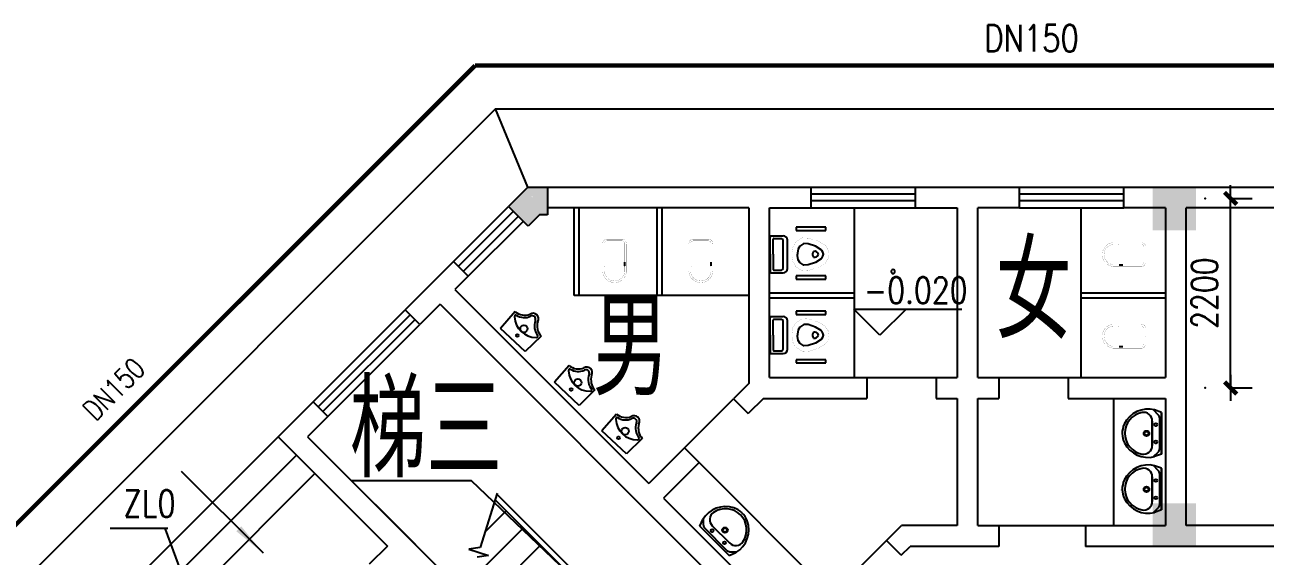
# Model space of a CAD drawing. Extents: x -59612 to 32938, y -7258 to 51372.
# Drawn here: x -5804 to 7771, y 33396 to 39213 of the extents above; entities that cross this region are included whole.
import ezdxf
from ezdxf.enums import TextEntityAlignment as Align

# ---------------------------------------------------------------- set-up
doc = ezdxf.new("R2010")
doc.units = 0
doc.header["$LTSCALE"] = 1000
doc.header["$MEASUREMENT"] = 0
doc.linetypes.add('DASH', pattern=[0.35, 0.25, -0.1])
doc.layers.get('0').update_dxf_attribs({"linetype": 'CONTINUOUS'})
for name, color, linetype in [('P_LS_', 6, 'CONTINUOUS'), ('PUB_TEXT', 7, 'CONTINUOUS'), ('WALL', 4, 'CONTINUOUS'), ('墙线__窗台线', 7, 'CONTINUOUS')]:
    doc.layers.add(name, color=color, linetype=linetype)
doc.styles.add('_HZTXT', font='txt.shx', dxfattribs={"width": 0.8, "bigfont": 'hztxt.shx'})
doc.styles.add('DIM_FONT', font='SIMPLEX.shx', dxfattribs={"width": 0.8})

# ---------------------------------------------------------------- blocks, each defined once
blk = doc.blocks.new('_ARROW')
blk.add_solid([(0, 0), (-1, 0.1), (-1, -0.1)])
blk = doc.blocks.new('M_E2')
blk.add_line((-306, -118), (-266, -118))
at = {"const_width": 1.5}
for points in [[(-366, 138, 0.97895), (-366, -138, 0.97895)], [(-366, 118, 0.97895), (-366, -118, 0.97895)], [(-306, 118, 0.414214), (-316, 108, 0.414214)], [(0, 88, 0.462192), (-59, 137, 0.462192)], [(-20, 88, 0.414214), (-50, 118, 0.414214)], [(-316, -108, 0.414214), (-306, -118, 0.414214)], [(-59, -137, 0.462192), (0, -88, 0.462192)], [(-50, -118, 0.414214), (-20, -88, 0.414214)]]:
    blk.add_lwpolyline(points, format="xyb", dxfattribs=at)
for points in [[(-366, 137), (-59, 137)], [(-316, 118), (-366, 118)], [(-340, 118), (-266, 118)], [(-316, 108), (-316, -108)], [(-50, 118), (-267, 118)], [(-20, -88), (-20, 88)], [(0, 88), (0, -88)], [(-381, -137), (-59, -137)], [(-316, -118), (-366, -118)], [(-340, -118), (-266, -118)], [(-266, -118), (-50, -118)]]:
    blk.add_lwpolyline(points, dxfattribs=at)
at = {"width": 0.8, "flags": 9}
for tag in ['XSIZE', 'YSIZE']:
    blk.add_attdef(tag, (0, 0), '', height=0.5, dxfattribs=at)
blk = doc.blocks.new('M_E8')
for p, q in [((-204, -257), (-194, -2)), ((-194, -2), (196, -2)), ((206, -257), (196, -2))]:
    blk.add_line(p, q)
at = {"const_width": 1.5}
for points in [[(-196, 0), (196, 0), (206, -257, -4.356259)], [(-194, -2), (-204, -257, 0.758087)]]:
    blk.add_lwpolyline(points, format="xyb", dxfattribs=at)
for points in [[(-2, -142), (6, -142), (12, -146), (19, -148), (25, -152), (29, -158), (34, -166), (37, -174), (39, -183), (37, -191), (35, -200), (29, -208), (25, -214), (17, -219), (12, -223), (4, -224), (-2, -224), (-6, -224), (-11, -223), (-18, -221), (-26, -217), (-32, -213), (-37, -207), (-42, -199), (-44, -190), (-45, -183), (-42, -173), (-40, -164), (-35, -158), (-31, -150), (-26, -148), (-24, -144), (-18, -143), (-14, -143), (-12, -142), (-8, -142), (-6, -141), (-2, -142)], [(-204, -257), (-194, -258), (-194, -258), (-183, -260), (-175, -261), (-165, -264), (-156, -268), (-147, -271), (-138, -275), (-128, -281), (-119, -287), (-109, -295), (-102, -300), (-94, -308), (-86, -316), (-79, -324), (-74, -332), (-68, -340), (-62, -348), (-58, -356), (-54, -366), (-50, -374), (-43, -383), (-36, -389), (-30, -392), (-23, -395), (-17, -398), (-9, -399), (0, -399), (13, -398), (23, -395), (29, -392), (35, -389), (43, -385), (49, -380), (54, -374), (58, -366), (62, -357), (65, -347), (71, -340), (75, -332), (80, -325), (85, -319), (91, -313), (95, -308), (100, -302), (106, -295), (113, -290), (119, -285), (126, -280), (132, -277), (139, -273), (145, -271), (154, -268), (162, -264), (173, -261), (183, -259), (191, -258), (199, -257), (206, -257)]]:
    blk.add_lwpolyline(points, dxfattribs=at)
for centre, radius in [((-3, -184), 41.7), ((-1, -74), 15)]:
    blk.add_circle(centre, radius)
for centre, radius, start, end in [((-2, -389), 250, 46.6458, 133.3542), ((-218, -432), 176, 26.1838, 85.5792), ((-158, -223), 22.7, 134.5857, 206.4573), ((-198, -412), 179, 22.2984, 83.8043), ((201, -407), 174, 100.5676, 157.7034), ((215, -425), 168, 93.3348, 155.3309), ((162, -222), 16.2, 297.1389, 62.8611), ((1, -338), 63.3, 194.7447, 345.2553), ((4, -329), 38.6, 202.7778, 341.3609)]:
    blk.add_arc(centre, radius, start, end)
blk.add_point((1, -402))
at = {"width": 0.8, "flags": 9}
for tag in ['XSIZE', 'YSIZE']:
    blk.add_attdef(tag, (0, 0), '', height=0.5, dxfattribs=at)
blk = doc.blocks.new('_DIMX')
blk.add_line((-150, 0), (150, 0))
at = {"const_width": 50}
blk.add_lwpolyline([(-70, -70), (70, 70)], dxfattribs=at)

msp = doc.modelspace()

# ---------------------------------------------------------------- hatches: boundary and pattern name
at = {"layer": 'WALL'}
h = msp.add_hatch(color=7, dxfattribs=at)
h.paths.add_polyline_path([(-171.3, 37132.6), (-83.5, 37132.6), (-83.5, 37156.1), (-250, 37322.6), (-250, 37053.9)])
h.paths.add_polyline_path([(-436, 37152.7), (-293.6, 37010.3), (-250, 37053.9), (-250, 37322.6), (-257.8, 37330.4)])
h.paths.add_polyline_path([(-257.8, 37330.4), (-330.6, 37403.2), (-508.5, 37225.3), (-436, 37152.7)])
h.paths.add_polyline_path([(-250, 37436.6), (-297.2, 37436.6), (-330.6, 37403.2), (-257.8, 37330.4), (-250, 37338.2)])
h.paths.add_polyline_path([(-250, 37338.2), (-151.3, 37436.6), (-250, 37436.6)], flags=16)
h.paths.add_polyline_path([(-83.5, 37156.1), (-83.5, 37436.6), (-151.3, 37436.6), (-250, 37338.2), (-250, 37322.6)])
h.paths.add_polyline_path([(-1107.3, 36727.2), (-615, 37219.5), (-917.3, 37521.8), (-1409.6, 37029.5)], flags=9)

# ---------------------------------------------------------------- linework, layer by layer
at = {"layer": 'P_LS_', "const_width": 47.5}
for points in [[(-875.8, 38766.6), (-7068, 32574.4)], [(-875.8, 38766.6), (10004, 38766.6)]]:
    msp.add_lwpolyline(points, dxfattribs=at)
at = {"layer": 'PUB_TEXT'}
msp.add_line((-4267.4, 33693), (-3973.7, 32891.9), dxfattribs=at)
at = {"layer": 'WALL', "color": 7}
for p, q in [((-651.4, 38291.6), (-6593, 32349.9)), ((-651.4, 38291.6), (10479, 38291.6)), ((-297.2, 37436.6), (-651.4, 38291.6)), ((-297.2, 37436.6), (-508.5, 37225.3)), ((-297.2, 37436.6), (2803.4, 37436.6)), ((-83.5, 37436.6), (-83.5, 37132.6)), ((2803.4, 37208.6), (2803.4, 37436.6)), ((2803.4, 37436.6), (3943.4, 37436.6)), ((3943.4, 37360.6), (2803.4, 37360.6)), ((3943.4, 37436.6), (5083, 37436.6)), ((3943.4, 37208.6), (3943.4, 37436.6)), ((5083, 37208.6), (5083, 37436.6)), ((5083, 37436.6), (6223, 37436.6)), ((6223, 37360.6), (5083, 37360.6)), ((6223, 37436.6), (8028.1, 37436.6)), ((6223, 37208.6), (6223, 37436.6)), ((-1113.1, 36620.7), (-508.5, 37225.3)), ((-293.6, 37010.3), (-508.5, 37225.3)), ((2119, 37208.6), (-83.5, 37208.6)), ((208.1, 36250.4), (208.1, 37208.6)), ((265.1, 36250.4), (265.1, 37208.6)), ((1116.4, 36250.4), (1116.4, 37208.6)), ((1173.4, 36250.4), (1173.4, 37208.6)), ((2119, 37208.6), (2119, 35284.9)), ((2347, 37208.6), (2803.4, 37208.6)), ((2347, 35351.7), (2347, 37208.6)), ((3943.4, 37284.6), (2803.4, 37284.6)), ((2803.4, 37208.6), (3943.4, 37208.6)), ((3272.1, 37208.6), (3272.1, 35351.7)), ((3943.4, 37208.6), (4399, 37208.6)), ((4399, 37208.6), (4399, 35351.7)), ((4627, 35351.7), (4627, 37208.6)), ((5083, 37208.6), (4627, 37208.6)), ((6223, 37284.6), (5083, 37284.6)), ((5083, 37208.6), (6223, 37208.6)), ((5754, 37208.6), (5754, 35351.7)), ((6679, 37208.6), (6223, 37208.6)), ((6679, 37208.6), (6679, 35351.7)), ((6907, 33731.6), (6907, 37208.6)), ((8028.1, 37208.6), (6907, 37208.6)), ((-454.8, 37171.5), (-1059.4, 36567)), ((-401, 37117.8), (-1005.6, 36513.2)), ((-951.9, 36459.5), (-347.3, 37064.1)), ((-171.3, 37132.6), (-293.6, 37010.3)), ((-83.5, 37132.6), (-171.3, 37132.6)), ((2963.7, 36996.1), (2638.5, 36996.1)), ((2638.5, 36996.1), (2638.5, 36960.7)), ((2638.5, 36960.7), (2963.7, 36960.7)), ((2963.7, 36960.7), (2963.7, 36996.1)), ((2353, 36700.3), (2353, 36893.5)), ((2362.5, 36903), (2496.7, 36903)), ((2387.5, 36700.3), (2387.5, 36868.9)), ((2392.3, 36873.6), (2476.3, 36873.6)), ((2495.3, 36546), (2495.3, 36854.6)), ((2544.2, 36545.1), (2544.2, 36855.5)), ((2353, 36700.3), (2353, 36507.1)), ((2387.5, 36700.3), (2387.5, 36531.7)), ((-1113.1, 36620.7), (-1640.5, 36093.3)), ((-951.9, 36459.5), (-1113.1, 36620.7)), ((2392.3, 36527), (2476.3, 36527)), ((6174.1, 36586.2), (6212.1, 36586.2)), ((-951.9, 36459.5), (-1096.4, 36315)), ((2362.5, 36497.6), (2496.7, 36497.6)), ((2963.7, 36465.6), (2638.5, 36465.6)), ((2638.5, 36465.6), (2638.5, 36430.2)), ((2638.5, 36430.2), (2963.7, 36430.2)), ((2963.7, 36430.2), (2963.7, 36465.6)), ((-1096.4, 36315), (1026.3, 34192.2)), ((2119, 36250.4), (208.1, 36250.4)), ((2347, 36280.1), (3272.1, 36280.1)), ((5754, 36280.1), (6679, 36280.1)), ((-1257.6, 36153.7), (-1479.3, 35932.1)), ((-1257.6, 36153.7), (2477.3, 32418.8)), ((2347, 36223.1), (3272.1, 36223.1)), ((5754, 36223.1), (6679, 36223.1)), ((-2648.1, 35085.7), (-1640.5, 36093.3)), ((-1586.8, 36039.5), (-2594.4, 35031.9)), ((-1533, 35985.8), (-2540.7, 34978.2)), ((-1479.3, 35932.1), (-1640.5, 36093.3)), ((2353, 35816.2), (2353, 36009.4)), ((2362.5, 36018.9), (2496.7, 36018.9)), ((2387.5, 35816.2), (2387.5, 35984.8)), ((2392.3, 35989.5), (2476.3, 35989.5)), ((2963.7, 36076.6), (2638.5, 36076.6)), ((2638.5, 36076.6), (2638.5, 36041.2)), ((2638.5, 36041.2), (2963.7, 36041.2)), ((2963.7, 36041.2), (2963.7, 36076.6)), ((3555.4, 35816.2), (3270.4, 36101.2)), ((3270.4, 36101.2), (3840.4, 36101.2)), ((3840.4, 36101.2), (3555.4, 35816.2)), ((3555.4, 36101.2), (4449.8, 36101.2)), ((-2486.9, 34924.4), (-1479.3, 35932.1)), ((2495.3, 35661.9), (2495.3, 35970.5)), ((2544.2, 35661), (2544.2, 35971.4)), ((2353, 35816.2), (2353, 35623)), ((2387.5, 35816.2), (2387.5, 35647.6)), ((2362.5, 35613.5), (2496.7, 35613.5)), ((2392.3, 35642.9), (2476.3, 35642.9)), ((6174.1, 35692.4), (6212.1, 35692.4)), ((2963.7, 35546.1), (2638.5, 35546.1)), ((2638.5, 35546.1), (2638.5, 35510.8)), ((2638.5, 35510.8), (2963.7, 35510.8)), ((2963.7, 35510.8), (2963.7, 35546.1)), ((2347, 35351.7), (3411, 35351.7)), ((3411, 35351.7), (3411, 35123.7)), ((3411, 35351.7), (4171, 35351.7)), ((4171, 35351.7), (4399, 35351.7)), ((4171, 35351.7), (4171, 35123.7)), ((4627, 35351.7), (4855, 35351.7)), ((4855, 35351.7), (4855, 35123.7)), ((4855, 35351.7), (5615, 35351.7)), ((5615, 35351.7), (6679, 35351.7)), ((5615, 35351.7), (5615, 35123.7)), ((2119, 35284.9), (1953.4, 35119.2)), ((-3031, 34702.8), (-2648.1, 35085.7)), ((-2486.9, 34924.4), (-2648.1, 35085.7)), ((1416, 34581.8), (1953.4, 35119.2)), ((1953.4, 35119.2), (2114.6, 34958)), ((2280.3, 35123.7), (2114.6, 34958)), ((2280.3, 35123.7), (3411, 35123.7)), ((4171, 35123.7), (4399, 35123.7)), ((4399, 35123.7), (4399, 33731.6)), ((4627, 35123.7), (4855, 35123.7)), ((4627, 33731.6), (4627, 35123.7)), ((5615, 35123.7), (6679, 35123.7)), ((6115, 33731.6), (6115, 35123.7)), ((6679, 35123.7), (6679, 33731.6)), ((-2486.9, 34924.4), (-2708.6, 34702.8)), ((6601.8, 34944.4), (6550.1, 34999.6)), ((6636.1, 34970.3), (6561.5, 34998.3)), ((6614.7, 34911.9), (6614.7, 34569.9)), ((6636.1, 34513.6), (6636.1, 34970.3)), ((6636.1, 34967.5), (6636.1, 34514.6)), ((6536.1, 34607.8), (6536.1, 34875.6)), ((6536.1, 34875.6), (6536.1, 34607.8)), ((-4436.5, 33297.3), (-3031, 34702.8)), ((-3031, 34702.8), (-1835.6, 33507.3)), ((-2708.6, 34702.8), (354.6, 31639.6)), ((-4235, 33095.8), (-2829.5, 34501.2)), ((1416, 34581.8), (1026.3, 34192.2)), ((1416, 34581.8), (1577.2, 34420.6)), ((6600.5, 34536.1), (6545.7, 34482.1)), ((6636.1, 34513.6), (6561.5, 34485.6)), ((1577.2, 34420.6), (1187.6, 34031)), ((1577.2, 34420.6), (3028.2, 32969.6)), ((6601.8, 34332.7), (6550.1, 34387.9)), ((6636.1, 34358.6), (6561.5, 34386.6)), ((6636.1, 33901.9), (6636.1, 34358.6)), ((6636.1, 34355.9), (6636.1, 33902.9)), ((-4033.4, 32894.2), (-2628, 34299.7)), ((-913.2, 34220.1), (-2225.9, 34220.1)), ((216.9, 33140.9), (-913.2, 34220.1)), ((6536.1, 33996.2), (6536.1, 34264)), ((6536.1, 34264), (6536.1, 33996.2)), ((6614.7, 34300.2), (6614.7, 33958.3)), ((-633.4, 34085.3), (-819.3, 33492.8)), ((-636.6, 34075), (1049.9, 32388.6)), ((-1969.7, 33963.8), (287.4, 31706.7)), ((-655.9, 34013.7), (1009.5, 32348.3)), ((1187.6, 34031), (2638.5, 32580)), ((-766, 33662.8), (-535.5, 33893.3)), ((1624.4, 33735), (1625, 33812)), ((6600.5, 33924.4), (6545.7, 33870.4)), ((6636.1, 33901.9), (6561.5, 33873.9)), ((-1029.2, 33023.4), (-347.4, 33705.2)), ((1583.3, 33725.8), (1616.3, 33798.3)), ((1583.3, 33725.8), (1906.2, 33402.8)), ((1904.3, 33404.8), (1584, 33725.1)), ((1880.1, 33459.3), (1638.3, 33701.1)), ((1720.7, 33729.8), (1910, 33540.5)), ((1910, 33540.5), (1720.7, 33729.8)), ((3625.5, 33566.9), (3790.1, 33731.6)), ((4399, 33731.6), (3790.1, 33731.6)), ((4627, 33731.6), (4855, 33731.6)), ((4855, 33731.6), (4855, 33503.6)), ((4855, 33731.6), (5805, 33731.6)), ((5805, 33731.6), (6679, 33731.6)), ((5805, 33731.6), (5805, 33503.6)), ((11334, 33731.6), (6907, 33731.6)), ((3625.5, 33566.9), (3047.8, 32989.2)), ((3786.7, 33405.7), (3625.5, 33566.9)), ((-1835.6, 33507.3), (-2035.5, 33309.4)), ((-819.3, 33492.8), (-945.1, 33472.6)), ((-945.1, 33472.6), (-727.6, 33404.3)), ((-727.6, 33404.3), (-853.4, 33384.1)), ((-841.1, 32835.3), (-159.3, 33517.1)), ((1906.2, 33402.8), (1978.8, 33435.8)), ((1912.2, 33445.4), (1987.8, 33443)), ((3786.7, 33405.7), (3884.5, 33503.6)), ((4855, 33503.6), (3884.5, 33503.6)), ((11267.5, 33503.6), (5805, 33503.6))]:
    msp.add_line(p, q, dxfattribs=at)
at = {"layer": 'WALL', "color": 7, "linetype": 'ByBlock'}
for p, q in [((7393, 35238.7), (7393, 37312.1)), ((7399, 37313.1), (7630.5, 37313.1)), ((7399, 35237.7), (7630.5, 35237.7))]:
    msp.add_line(p, q, dxfattribs=at)
at = {"layer": 'WALL', "color": 7}
for points, const_width in [([(2971.2, 36775), (2957.9, 36795.8), (2875.8, 36845.1), (2780.9, 36876.1), (2705.7, 36880.9), (2632.3, 36832), (2602.1, 36780.1), (2592.2, 36716.8), (2592.2, 36700.3)], 0.95), ([(6116.7, 36828.3), (6408.7, 36828.3)], 1.43), ([(6164.6, 36809.4), (6117.1, 36809.4)], 1.43), ([(6140.9, 36809.4), (6212.1, 36809.4)], 1.43), ([(6164.6, 36799.9), (6164.6, 36595.7)], 1.43), ([(6416.4, 36809.4), (6210.3, 36809.4)], 1.43), ([(2971.9, 36626.7), (2957.9, 36604.8), (2875.8, 36555.5), (2780.9, 36524.5), (2705.7, 36519.7), (2632.3, 36568.7), (2602.1, 36620.5), (2592.2, 36683.8), (2592.2, 36700.3)], 0.95), ([(6444.9, 36614.7), (6444.9, 36780.9)], 1.43), ([(6464.4, 36780.9), (6464.4, 36614.7)], 1.43), ([(6102, 36567.3), (6408.7, 36567.3)], 1.43), ([(6164.6, 36586.2), (6117.1, 36586.2)], 1.43), ([(6140.9, 36586.2), (6212.1, 36586.2)], 1.43), ([(6212.1, 36586.2), (6416.4, 36586.2)], 1.43), ([(2971.2, 35890.9), (2957.9, 35911.7), (2875.8, 35960.9), (2780.9, 35992), (2705.7, 35996.8), (2632.3, 35947.8), (2602.1, 35896), (2592.2, 35832.7), (2592.2, 35816.2)], 0.95), ([(6116.7, 35934.6), (6408.7, 35934.6)], 1.43), ([(6164.6, 35915.7), (6117.1, 35915.7)], 1.43), ([(6140.9, 35915.7), (6212.1, 35915.7)], 1.43), ([(6164.6, 35906.2), (6164.6, 35701.9)], 1.43), ([(6416.4, 35915.7), (6210.3, 35915.7)], 1.43), ([(6444.9, 35720.9), (6444.9, 35887.2)], 1.43), ([(6464.4, 35887.2), (6464.4, 35720.9)], 1.43), ([(2971.9, 35742.6), (2957.9, 35720.7), (2875.8, 35671.4), (2780.9, 35640.4), (2705.7, 35635.6), (2632.3, 35684.5), (2602.1, 35736.4), (2592.2, 35799.7), (2592.2, 35816.2)], 0.95), ([(6102, 35673.6), (6408.7, 35673.6)], 1.43), ([(6164.6, 35692.4), (6117.1, 35692.4)], 1.43), ([(6140.9, 35692.4), (6212.1, 35692.4)], 1.43), ([(6212.1, 35692.4), (6416.4, 35692.4)], 1.43)]:
    msp.add_lwpolyline(points, dxfattribs=dict(at, const_width=const_width))
for points in [[(2919, 36741.8), (2913.6, 36750.2), (2849.9, 36788.4), (2769.2, 36814.9), (2722.6, 36817.8), (2678.5, 36788.4), (2661.4, 36759), (2654.1, 36712), (2654.1, 36700.3)], [(2919.7, 36660), (2913.6, 36650.4), (2849.9, 36612.2), (2769.2, 36585.8), (2722.6, 36582.8), (2678.5, 36612.2), (2661.4, 36641.6), (2654.1, 36688.6), (2654.1, 36700.3)], [(2919, 35857.7), (2913.6, 35866.1), (2849.9, 35904.3), (2769.2, 35930.7), (2722.6, 35933.7), (2678.5, 35904.3), (2661.4, 35874.9), (2654.1, 35827.9), (2654.1, 35816.2)], [(2919.7, 35775.9), (2913.6, 35766.3), (2849.9, 35728.1), (2769.2, 35701.6), (2722.6, 35698.7), (2678.5, 35728.1), (2661.4, 35757.5), (2654.1, 35804.5), (2654.1, 35816.2)], [(-3192.9, 33427.4), (-4087.4, 34321.4)]]:
    msp.add_lwpolyline(points, dxfattribs=at)
for points, const_width in [([(6116.7, 36828.9, 0.9789497), (6116.7, 36566.7, 0.9789497)], 1.43), ([(6117.1, 36809.4, 0.9789497), (6117.1, 36586.2, 0.9789497)], 1.43), ([(6174.1, 36809.4, 0.4142136), (6164.6, 36799.9, 0.4142136)], 1.43), ([(6464.4, 36780.9, 0.4621922), (6408.7, 36828.3, 0.4621922)], 1.43), ([(6444.9, 36780.9, 0.4142136), (6416.4, 36809.4, 0.4142136)], 1.43), ([(2965, 36617.8, 0.3986604), (2963.5, 36784.7, 0.3986604)], 0.95), ([(6164.6, 36595.7, 0.4142136), (6174.1, 36586.2, 0.4142136)], 1.43), ([(6408.7, 36567.3, 0.4621922), (6464.4, 36614.7, 0.4621922)], 1.43), ([(6416.4, 36586.2, 0.4142136), (6444.9, 36614.7, 0.4142136)], 1.43), ([(2965, 35733.7, 0.3986604), (2963.5, 35900.6, 0.3986604)], 0.95), ([(6116.7, 35935.2, 0.9789497), (6116.7, 35673, 0.9789497)], 1.43), ([(6117.1, 35915.7, 0.9789497), (6117.1, 35692.4, 0.9789497)], 1.43), ([(6174.1, 35915.7, 0.4142136), (6164.6, 35906.2, 0.4142136)], 1.43), ([(6464.4, 35887.2, 0.4621922), (6408.7, 35934.6, 0.4621922)], 1.43), ([(6444.9, 35887.2, 0.4142136), (6416.4, 35915.7, 0.4142136)], 1.43), ([(6408.7, 35673.6, 0.4621922), (6464.4, 35720.9, 0.4621922)], 1.43), ([(6416.4, 35692.4, 0.4142136), (6444.9, 35720.9, 0.4142136)], 1.43), ([(6164.6, 35701.9, 0.4142136), (6174.1, 35692.4, 0.4142136)], 1.43)]:
    msp.add_lwpolyline(points, format="xyb", dxfattribs=dict(at, const_width=const_width))
for centre, radius in [((6472.3, 34739.7), 30), ((6472.3, 34739.7), 21.8), ((6574.4, 34836.1), 15.5), ((6574.4, 34646.1), 15.5), ((6574.4, 34224.4), 15.5), ((6472.3, 34128), 30), ((6472.3, 34128), 21.8), ((6574.4, 34034.4), 15.5), ((1720.6, 33675.8), 15.5), ((1859, 33681.7), 30), ((1859, 33681.7), 21.8), ((1855, 33541.4), 15.5)]:
    msp.add_circle(centre, radius, dxfattribs=at)
for centre, radius, start, end in [((2362.5, 36893.5), 9.5, 90, 180), ((2392.3, 36868.9), 4.75, 90, 180), ((2476.3, 36854.6), 19, 0, 90), ((2496.7, 36855.5), 47.5, 0, 90), ((2867.1, 36699.3), 51.4, 139.61836, 178.8668), ((2867.1, 36701.3), 51.4, 181.1332, 220.38164), ((2837.9, 36688.3), 45.4, 15.33478, 102.73586), ((2837.9, 36712.3), 45.4, 257.26414, 344.66522), ((2876.2, 36700.5), 59.5, 317.03811, 43.97897), ((2392.3, 36531.7), 4.75, 180, 270), ((2476.3, 36546), 19, 270, 0), ((2496.7, 36545.1), 47.5, 270, 0), ((3699.1, 36511.8), 21.5, 0, 180), ((2362.5, 36507.1), 9.5, 180, 270), ((3699.1, 36511.8), 21.5, 180, 0), ((2362.5, 36009.4), 9.5, 90, 180), ((2392.3, 35984.8), 4.75, 90, 180), ((2476.3, 35970.5), 19, 0, 90), ((2496.7, 35971.4), 47.5, 0, 90), ((2867.1, 35815.2), 51.4, 139.61836, 178.8668), ((2837.9, 35804.2), 45.4, 15.33478, 102.73586), ((2876.2, 35816.4), 59.5, 317.03811, 43.97897), ((2867.1, 35817.2), 51.4, 181.1332, 220.38164), ((2837.9, 35828.2), 45.4, 257.26414, 344.66522), ((2362.5, 35623), 9.5, 180, 270), ((2392.3, 35647.6), 4.75, 180, 270), ((2476.3, 35661.9), 19, 270, 0), ((2496.7, 35661), 47.5, 270, 0), ((6491.8, 34714.9), 291.8, 76.17513, 154.72963), ((6466.1, 34741.7), 231.2, 100.56023, 259.43977), ((6441.1, 34875.6), 95, 0, 100.56023), ((6567.2, 34911.9), 47.5, 0, 43.18096), ((6444.7, 34742.1), 237.7, 155.80711, 206.46282), ((6491.8, 34714.9), 291.8, 176.58899, 176.59358), ((6491.8, 34768.9), 291.8, 207.06391, 283.82487), ((6441.1, 34607.8), 95, 259.43977, 0), ((6567.2, 34569.9), 47.5, 314.56072, 0), ((6491.8, 34103.2), 291.8, 76.17513, 154.72963), ((6466.1, 34130.1), 231.2, 100.56023, 259.43977), ((6441.1, 34264), 95, 0, 100.56023), ((6444.7, 34130.4), 237.7, 155.80711, 206.46282), ((6567.2, 34300.2), 47.5, 0, 43.18096), ((6491.8, 34103.2), 291.8, 176.58899, 176.59358), ((1865.9, 33647.3), 291.8, 72.06391, 148.82487), ((6491.8, 34157.3), 291.8, 207.06391, 283.82487), ((6441.1, 33996.2), 95, 259.43977, 0), ((6567.2, 33958.3), 47.5, 314.56072, 0), ((1787.8, 33797), 95, 124.43977, 225), ((1864.9, 33684.7), 231.2, 325.56023, 124.43977), ((1880.2, 33699.5), 237.7, 20.80711, 71.46282), ((1827.7, 33685.5), 291.8, 41.58899, 41.59358), ((1671.9, 33734.6), 47.5, 179.56072, 225), ((1827.7, 33685.5), 291.8, 301.17513, 19.72963), ((1977.2, 33607.6), 95, 225, 325.56023), ((1913.7, 33492.8), 47.5, 225, 268.18096)]:
    msp.add_arc(centre, radius, start, end, dxfattribs=at)
at = {"layer": 'WALL', "color": 7, "linetype": 'ByBlock'}
for p in [(7114, 37313.1), (7393, 37313.1), (7114, 35237.7)]:
    msp.add_point(p, dxfattribs=at)
at = {"layer": 'WALL', "color": 7}
for points in [[(6538.3, 36963.6), (7013.3, 36963.6), (6538.3, 37438.6), (7013.3, 37438.6)], [(6538.3, 33499.5), (7013.3, 33499.5), (6538.3, 33974.5), (7013.3, 33974.5)]]:
    msp.add_solid(points, dxfattribs=at)
at = {"layer": '墙线__窗台线', "color": 255}
msp.add_line((-4239.8, 33698.6), (-4869.1, 33698.6), dxfattribs=at)

# ---------------------------------------------------------------- block references
at = {"layer": 'WALL', "color": 7, "linetype": 'ByBlock', "xscale": 0.95, "yscale": 0.95, "zscale": 0.95}
for p, rotation in [((7393, 37313.1), 90), ((7393, 35237.7), 270)]:
    msp.add_blockref('_DIMX', p, dxfattribs=dict(at, rotation=rotation))
at = {"layer": 'WALL', "color": 7}
for name, p, xscale, yscale, zscale, rotation in [('M_E2', (651.5, 36866.4), 0.95, 0.95, 0.95, 89.99999999999999), ('M_E2', (1595.1, 36866.4), 0.95, 0.95, 0.95, 89.99999999999999), ('M_E8', (-462.6, 35760.8), 0.9500000000000001, 0.9500000000000001, 0.9500000000000001, 136.638012902444), ('M_E8', (127.2, 35171.3), 0.9500000000000001, 0.9500000000000001, 0.9500000000000001, 136.638012902444), ('M_E8', (645.3, 34640.1), 0.9500000000000001, 0.9500000000000001, 0.9500000000000001, 136.638012902444), ('_ARROW', (-3192.9, 33427.4), 380, 380, 380, 315.017353611)]:
    msp.add_blockref(name, p, dxfattribs=dict(at, xscale=xscale, yscale=yscale, zscale=zscale, rotation=rotation))

# ---------------------------------------------------------------- texts
at = {"color": 255, "linetype": 'DASH', "style": 'DIM_FONT', "width": 0.8}
for s, p in [('DN150', (4696.2, 38919.3)), ('ZL0', (-4725.3, 33825.4))]:
    msp.add_text(s, height=293.44, dxfattribs=at).set_placement(p)
msp.add_text('DN150', height=225.72, rotation=45, dxfattribs=at).set_placement((-5030.8, 34863.6))
at = {"layer": 'WALL', "color": 7, "style": '_HZTXT', "width": 0.8}
for s, p in [('女', (4820.6, 35772.6)), ('男', (411.3, 35155.9)), ('梯三', (-2247.8, 34257.7))]:
    msp.add_text(s, height=1045, dxfattribs=at).set_placement(p)
at = {"layer": 'WALL', "color": 7, "style": 'DIM_FONT', "width": 0.8}
msp.add_text(' -0.020', height=285, dxfattribs=at).set_placement((3869.1, 36306.7), align=Align.MIDDLE)
at = {"layer": 'WALL', "color": 7, "linetype": 'ByBlock', "insert": (7108, 36275.4), "char_height": 285, "attachment_point": 5, "rotation": 90, "style": 'DIM_FONT'}
msp.add_mtext('\\A1;2200', dxfattribs=at)
at = {"layer": 'WALL', "color": 7, "width": 0.8, "flags": 9}
for tag, p, s in [('YSIZE', (6464.4, 36697.8), '270'), ('XSIZE', (6464.4, 36697.8), '380'), ('YSIZE', (6464.4, 35804.1), '270'), ('XSIZE', (6464.4, 35804.1), '380')]:
    msp.add_attdef(tag, p, s, height=0.475, dxfattribs=at)
for tag, p, s, rotation in [('YSIZE', (2353, 36603.7), '420', 180), ('XSIZE', (2353, 36603.7), '650', 180), ('YSIZE', (2353, 35719.6), '420', 180), ('XSIZE', (2353, 35719.6), '650', 180), ('YSIZE', (6636.1, 34741.9), '450', 270), ('XSIZE', (6636.1, 34741.9), '550', 270), ('YSIZE', (6636.1, 34130.2), '450', 270), ('XSIZE', (6636.1, 34130.2), '550', 270), ('YSIZE', (1744.8, 33564.3), '450', 135), ('XSIZE', (1744.8, 33564.3), '550', 135)]:
    msp.add_attdef(tag, p, s, height=0.475, rotation=rotation, dxfattribs=at)

doc.saveas('drawing.dxf')
